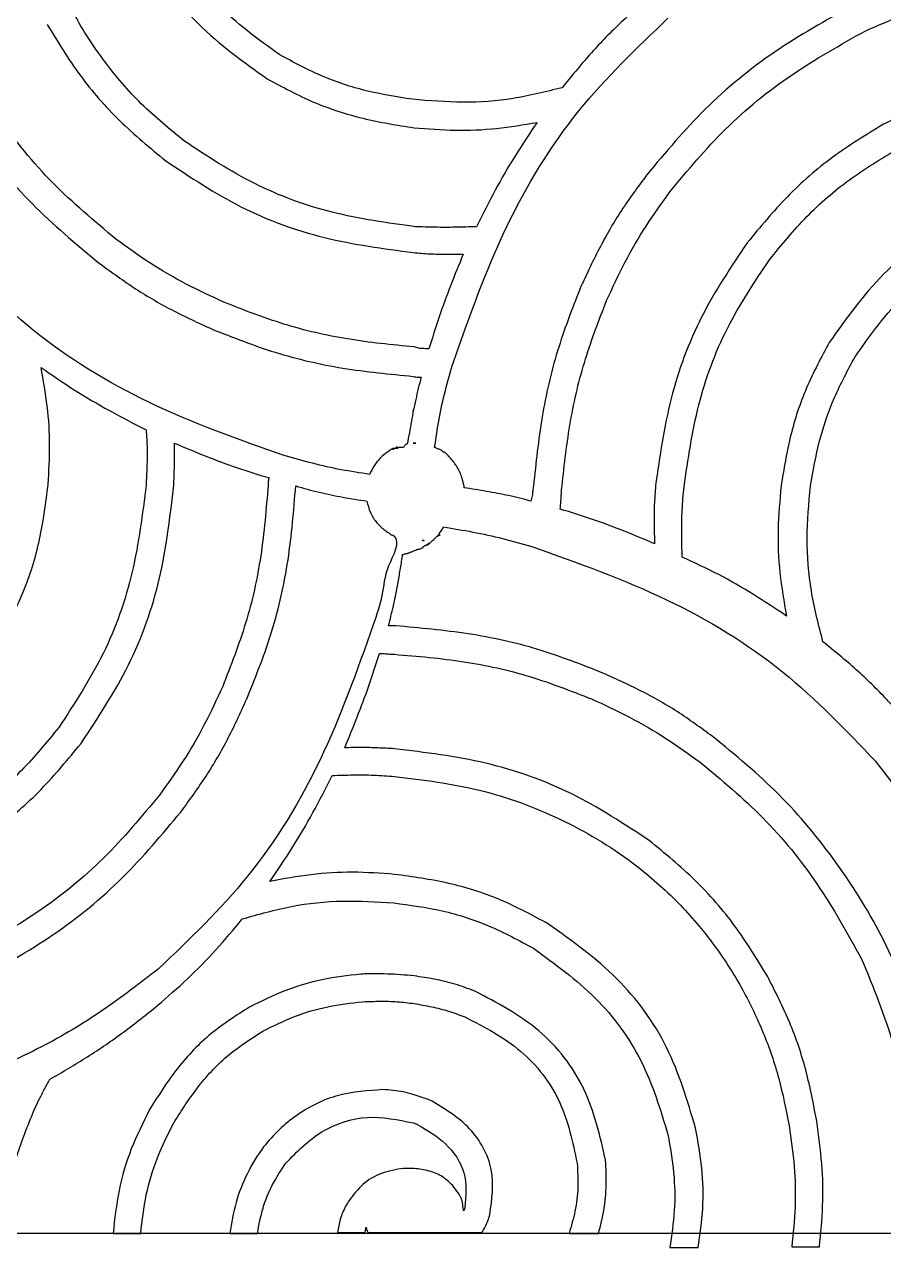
# Model space of a CAD drawing. Extents: x 0 to 371, y 0 to 260.
# Drawn here: x 259.67 to 285.19, y 0.21 to 36.57 of the extents above; entities that cross this region are included whole.
import ezdxf

# ---------------------------------------------------------------- set-up
doc = ezdxf.new("R2010")
doc.units = 0
doc.layers.add('Layer_1', color=7, linetype='CONTINUOUS')

msp = doc.modelspace()

# ---------------------------------------------------------------- linework, layer by layer
at = {"layer": 'Layer_1', "color": 7}
for points in [[(0.02646, 259.95312), (370.443122, 259.95312), (370.443122, 0.661457), (0.02646, 0.661457)], [(264.133745, 24.130001)], [(270.748333, 24.024065)], [(271.224266, 24.130001), (271.303852, 24.130001), (271.224266, 24.130001)], [(270.711133, 23.985306)], [(270.721452, 23.971354)], [(267.731977, 22.859795)], [(271.488849, 21.24594)], [(271.912077, 21.351876)], [(270.059993, 8.371273)], [(270.323042, 4.929623)]]:
    msp.add_lwpolyline(points, close=True, dxfattribs=at)
for points in [[(271.224266, 25.082398), (271.224266, 25.108753)], [(270.93333, 23.99771), (270.906977, 23.99771), (270.880625, 23.99771), (270.827391, 23.99771), (270.801038, 23.99771)], [(271.885724, 23.99771), (271.859372, 23.99771)], [(270.668747, 23.971354), (270.642394, 23.971354), (270.616042, 23.971354)], [(270.721452, 23.971354), (270.695099, 23.971354)], [(272.256247, 23.759481), (272.17666, 23.839063)], [(272.732708, 22.807085), (272.732708, 22.859795)], [(271.488849, 21.24594), (271.515202, 21.24594), (271.542083, 21.24594)], [(271.542083, 21.060938), (271.568436, 21.087293)], [(271.72708, 21.166874), (271.806667, 21.24594)], [(271.912077, 21.351876), (271.991663, 21.431458)], [(270.906977, 20.82271), (270.93333, 20.82271)], [(271.356557, 20.981356), (271.38291, 20.981356)], [(270.695099, 18.706043), (270.48375, 18.706043)], [(271.700727, 4.630416), (271.224266, 4.789063)], [(271.197913, 2.592815), (270.93333, 2.592815)], [(269.054894, 1.084896), (268.975307, 0.688021), (269.79541, 0.688021)], [(262.308017, 0.661666), (263.128122, 0.661666)], [(265.773955, 0.661666), (266.594057, 0.661666)], [(269.874997, 0.688021), (271.171561, 0.688021), (273.261875, 0.688021)], [(275.854474, 0.661666), (276.727811, 0.661666)], [(278.844477, 0.23792), (279.690932, 0.23792)], [(282.469057, 0.264791), (283.28916, 0.264791)]]:
    msp.add_lwpolyline(points, dxfattribs=at)
for points, knots in [([(267.255516, 35.665731), (266.613786, 36.129403), (265.346376, 37.04515), (263.940181, 38.972562), (263.487326, 40.453548), (263.260413, 41.195626)], [0, 0, 0, 0, 2.366487, 4.673791, 6.990992, 6.990992, 6.990992, 6.990992]), ([(264.424683, 33.099479), (263.986122, 33.456914), (263.115426, 34.166545), (262.022247, 35.453978), (261.154809, 36.791033), (260.509524, 38.157202), (260.047113, 39.507301), (259.861117, 40.438895), (259.76812, 40.904688)], [0, 0, 0, 0, 1.694248, 3.363666, 5.041543, 6.462666, 7.886398, 9.310103, 9.310103, 9.310103, 9.310103]), ([(262.519374, 41.010624), (262.761442, 40.193506), (263.243781, 38.565343), (264.783794, 36.448667), (266.178505, 35.454935), (266.884993, 34.951563)], [0, 0, 0, 0, 2.54426, 5.069614, 7.661986, 7.661986, 7.661986, 7.661986]), ([(284.665311, 36.380416), (285.335931, 36.667458), (286.710592, 37.255849), (288.954793, 37.739263), (290.504481, 37.82412), (291.290239, 37.867147)], [0, 0, 0, 0, 2.184859, 4.478605, 6.837891, 6.837891, 6.837891, 6.837891]), ([(278.288958, 37.411878), (277.969376, 37.138381), (277.328662, 36.590058), (276.44978, 35.672392), (275.912627, 35.016203), (275.643125, 34.686979)], [0, 0, 0, 0, 1.261331, 2.528783, 3.804996, 3.804996, 3.804996, 3.804996]), ([(284.268436, 37.12094), (283.482818, 36.683978), (281.923431, 35.816643), (279.851637, 34.118249), (278.719886, 32.766539), (278.156667, 32.093856)], [0, 0, 0, 0, 2.693788, 5.346954, 7.975332, 7.975332, 7.975332, 7.975332]), ([(272.414891, 26.537606), (272.896922, 27.898107), (273.830049, 30.531796), (275.965578, 34.050772), (277.867794, 35.868154), (278.791243, 36.75042)], [0, 0, 0, 0, 4.325799, 8.373985, 12.193381, 12.193381, 12.193381, 12.193381]), ([(260.349997, 36.565418), (260.661341, 36.052822), (261.282928, 35.029443), (262.476398, 33.666968), (263.403126, 32.901851), (263.869161, 32.517086)], [0, 0, 0, 0, 1.797007, 3.587655, 5.399073, 5.399073, 5.399073, 5.399073]), ([(278.844477, 31.591045), (279.37699, 32.231245), (280.450864, 33.522283), (282.432525, 35.130314), (283.917984, 35.961999), (284.665311, 36.380416)], [0, 0, 0, 0, 2.494116, 5.029675, 7.596818, 7.596818, 7.596818, 7.596818]), ([(262.387082, 30.189063), (261.747593, 30.726188), (260.461198, 31.806667), (258.847677, 33.78209), (258.016406, 35.26427), (257.598227, 36.009896)], [0, 0, 0, 0, 2.50184, 5.032695, 7.594725, 7.594725, 7.594725, 7.594725]), ([(271.197913, 34.342815), (270.739017, 34.415351), (269.818824, 34.560803), (268.485701, 35.002932), (267.664975, 35.445123), (267.255516, 35.665731)], [0, 0, 0, 0, 1.392508, 2.792301, 4.185936, 4.185936, 4.185936, 4.185936]), ([(256.830832, 35.613021), (257.269812, 34.825479), (258.141206, 33.262174), (259.839439, 31.19034), (261.189328, 30.060733), (261.857915, 29.501249)], [0, 0, 0, 0, 2.701851, 5.363294, 7.97507, 7.97507, 7.97507, 7.97507]), ([(266.884993, 34.951563), (267.338158, 34.708001), (268.24542, 34.220377), (269.723237, 33.739854), (270.741319, 33.577549), (271.250618, 33.496354)], [0, 0, 0, 0, 1.541296, 3.085767, 4.63181, 4.63181, 4.63181, 4.63181]), ([(289.480516, 35.057499), (288.982156, 34.962391), (287.987898, 34.772645), (286.543369, 34.29059), (285.643993, 33.831666), (285.194477, 33.602291)], [0, 0, 0, 0, 1.521204, 3.034896, 4.547432, 4.547432, 4.547432, 4.547432]), ([(275.643125, 34.686979), (275.161663, 34.566891), (274.197097, 34.326305), (272.696307, 34.216217), (271.699134, 34.300467), (271.197913, 34.342815)], [0, 0, 0, 0, 1.486845, 2.978763, 4.486524, 4.486524, 4.486524, 4.486524]), ([(271.250618, 33.496354), (271.657949, 33.464619), (272.47233, 33.401169), (273.6979, 33.453549), (274.501344, 33.58796), (274.90208, 33.655001)], [0, 0, 0, 0, 1.225053, 2.44926, 3.667472, 3.667472, 3.667472, 3.667472]), ([(274.90208, 33.655001), (274.684368, 33.330904), (274.244612, 32.676259), (273.641672, 31.643578), (273.28354, 30.923292), (273.102702, 30.559583)], [0, 0, 0, 0, 1.17114, 2.365587, 3.583926, 3.583926, 3.583926, 3.583926]), ([(285.194477, 33.602291), (284.681881, 33.290946), (283.658501, 32.669359), (282.296024, 31.47589), (281.530906, 30.549162), (281.146141, 30.083126)], [0, 0, 0, 0, 1.797008, 3.587658, 5.399077, 5.399077, 5.399077, 5.399077]), ([(271.2775, 30.559583), (270.451965, 30.673076), (268.813292, 30.898358), (266.473525, 31.75602), (265.105735, 32.652903), (264.424683, 33.099479)], [0, 0, 0, 0, 2.495871, 4.95426, 7.392293, 7.392293, 7.392293, 7.392293]), ([(281.807599, 29.580315), (282.165518, 30.01808), (282.876131, 30.887221), (284.157264, 31.992166), (285.112525, 32.571073), (285.591352, 32.861251)], [0, 0, 0, 0, 1.694337, 3.363945, 5.041935, 5.041935, 5.041935, 5.041935]), ([(263.869161, 32.517086), (264.597597, 32.031669), (266.060008, 31.057144), (268.576706, 30.141461), (270.337359, 29.909191), (271.224266, 29.792188)], [0, 0, 0, 0, 2.619824, 5.259567, 7.939074, 7.939074, 7.939074, 7.939074]), ([(278.156667, 32.093856), (277.900062, 31.746974), (277.382616, 31.04748), (276.725832, 29.908556), (276.357305, 29.108936), (276.172292, 28.707499)], [0, 0, 0, 0, 1.293676, 2.60872, 3.93451, 3.93451, 3.93451, 3.93451]), ([(276.966042, 28.363335), (277.141925, 28.74523), (277.491818, 29.50495), (278.121, 30.585237), (278.604188, 31.256985), (278.844477, 31.591045)], [0, 0, 0, 0, 1.260922, 2.508408, 3.742494, 3.742494, 3.742494, 3.742494]), ([(289.63916, 31.485624), (288.822081, 31.243562), (287.194021, 30.761243), (285.077578, 29.221145), (284.083954, 27.82648), (283.580625, 27.119999)], [0, 0, 0, 0, 2.544132, 5.069282, 7.66157, 7.66157, 7.66157, 7.66157]), ([(273.102702, 30.559583), (272.89404, 30.55254), (272.482708, 30.538656), (271.873966, 30.538179), (271.474403, 30.552517), (271.2775, 30.559583)], [0, 0, 0, 0, 0.626319, 1.234657, 1.825713, 1.825713, 1.825713, 1.825713]), ([(284.347493, 26.696253), (284.804578, 27.338507), (285.709414, 28.6099), (287.641599, 30.015752), (289.12931, 30.465649), (289.877391, 30.691874)], [0, 0, 0, 0, 2.355552, 4.663003, 6.996812, 6.996812, 6.996812, 6.996812]), ([(265.615311, 28.310624), (265.233374, 28.486514), (264.473543, 28.836432), (263.393044, 29.465549), (262.721184, 29.948768), (262.387082, 30.189063)], [0, 0, 0, 0, 1.261045, 2.508746, 3.742942, 3.742942, 3.742942, 3.742942]), ([(267.387807, 23.759481), (266.027308, 24.241513), (263.393619, 25.174641), (259.874644, 27.310171), (258.057263, 29.212387), (257.174997, 30.135837)], [0, 0, 0, 0, 4.325797, 8.373984, 12.19338, 12.19338, 12.19338, 12.19338]), ([(281.146141, 30.083126), (280.667446, 29.369629), (279.704311, 27.934071), (278.792644, 25.46285), (278.545598, 23.731334), (278.42125, 22.859795)], [0, 0, 0, 0, 2.571449, 5.173761, 7.811057, 7.811057, 7.811057, 7.811057]), ([(261.857915, 29.501249), (262.203678, 29.249815), (262.903555, 28.740876), (264.0347, 28.071264), (264.838808, 27.70287), (265.244788, 27.516874)], [0, 0, 0, 0, 1.282194, 2.595352, 3.934408, 3.934408, 3.934408, 3.934408]), ([(271.224266, 29.792188), (271.385514, 29.777913), (271.711496, 29.749056), (272.206066, 29.739447), (272.538605, 29.739124), (272.705827, 29.738962)], [0, 0, 0, 0, 0.485498, 0.98149, 1.483195, 1.483195, 1.483195, 1.483195]), ([(272.705827, 29.738962), (272.581112, 29.433493), (272.330984, 28.820843), (271.986435, 27.887328), (271.788155, 27.252797), (271.688848, 26.934997)], [0, 0, 0, 0, 0.989829, 1.985206, 2.98394, 2.98394, 2.98394, 2.98394]), ([(279.267705, 22.83344), (279.386532, 23.649527), (279.621981, 25.266563), (280.466617, 27.575482), (281.362378, 28.914688), (281.807599, 29.580315)], [0, 0, 0, 0, 2.47089, 4.895948, 7.292381, 7.292381, 7.292381, 7.292381]), ([(276.172292, 28.707499), (275.936683, 28.099225), (275.458885, 26.865684), (275.009178, 24.897503), (274.867817, 23.545376), (274.796141, 22.859795)], [0, 0, 0, 0, 1.955125, 3.964864, 6.031998, 6.031998, 6.031998, 6.031998]), ([(275.643125, 22.859795), (275.714842, 23.503917), (275.856556, 24.776716), (276.295226, 26.626763), (276.744634, 27.790167), (276.966042, 28.363335)], [0, 0, 0, 0, 1.943386, 3.84017, 5.682105, 5.682105, 5.682105, 5.682105]), ([(271.250618, 26.987708), (270.589235, 27.052356), (269.283469, 27.17999), (267.38672, 27.617488), (266.199433, 28.082062), (265.615311, 28.310624)], [0, 0, 0, 0, 1.992575, 3.933927, 5.81399, 5.81399, 5.81399, 5.81399]), ([(265.244788, 27.516874), (265.866076, 27.272401), (267.127851, 26.7759), (269.141228, 26.312876), (270.525202, 26.180992), (271.224266, 26.114376)], [0, 0, 0, 0, 2.001113, 4.064069, 6.169652, 6.169652, 6.169652, 6.169652]), ([(271.688848, 26.934997), (271.637652, 26.935225), (271.536969, 26.935672), (271.388428, 26.94505), (271.295783, 26.973728), (271.250618, 26.987708)], [0, 0, 0, 0, 0.153742, 0.302352, 0.443713, 0.443713, 0.443713, 0.443713]), ([(283.580625, 27.119999), (283.344226, 26.6775), (282.871109, 25.791904), (282.394153, 24.352128), (282.232705, 23.358108), (282.151769, 22.859795)], [0, 0, 0, 0, 1.503279, 3.008588, 4.521818, 4.521818, 4.521818, 4.521818]), ([(283.024576, 22.859795), (283.103944, 23.30758), (283.262648, 24.202975), (283.705788, 25.497672), (284.133943, 26.297383), (284.347493, 26.696253)], [0, 0, 0, 0, 1.363155, 2.725773, 4.081693, 4.081693, 4.081693, 4.081693]), ([(260.376352, 22.913021), (260.399283, 23.296669), (260.445407, 24.068327), (260.370998, 25.230985), (260.233675, 25.99623), (260.164995, 26.37896)], [0, 0, 0, 0, 1.152286, 2.317672, 3.483705, 3.483705, 3.483705, 3.483705]), ([(260.164995, 26.37896), (260.490881, 26.153997), (261.149414, 25.699406), (262.196328, 25.088144), (262.921201, 24.715039), (263.286769, 24.526876)], [0, 0, 0, 0, 1.187646, 2.399927, 3.63333, 3.63333, 3.63333, 3.63333]), ([(271.859372, 23.99771), (271.900041, 24.280496), (271.981842, 24.849277), (272.168042, 25.697786), (272.332205, 26.256296), (272.414891, 26.537606)], [0, 0, 0, 0, 0.856909, 1.723537, 2.603019, 2.603019, 2.603019, 2.603019]), ([(271.224266, 26.114376), (271.250574, 26.107269), (271.302598, 26.093215), (271.383034, 26.088168), (271.436043, 26.08807), (271.462497, 26.088021)], [0, 0, 0, 0, 0.08155, 0.161267, 0.240676, 0.240676, 0.240676, 0.240676]), ([(271.462497, 26.088021), (271.430451, 25.97997), (271.365676, 25.761566), (271.298403, 25.42331), (271.249113, 25.196654), (271.224266, 25.082398)], [0, 0, 0, 0, 0.337922, 0.683047, 1.03387, 1.03387, 1.03387, 1.03387]), ([(271.224266, 25.108753), (271.206426, 25.00032), (271.17007, 24.779338), (271.112721, 24.443417), (271.063943, 24.21778), (271.039269, 24.103646)], [0, 0, 0, 0, 0.329685, 0.671879, 1.022148, 1.022148, 1.022148, 1.022148]), ([(263.286769, 24.526876), (263.299315, 24.342091), (263.324258, 23.974739), (263.312912, 23.427182), (263.295423, 23.065592), (263.286769, 22.886666)], [0, 0, 0, 0, 0.55537, 1.104068, 1.641535, 1.641535, 1.641535, 1.641535]), ([(264.106874, 22.886666), (264.114029, 23.021521), (264.12854, 23.295007), (264.133448, 23.709668), (264.133645, 23.989238), (264.133745, 24.130001)], [0, 0, 0, 0, 0.405094, 0.821528, 1.24383, 1.24383, 1.24383, 1.24383]), ([(264.133745, 24.130001), (264.435833, 24.001062), (265.042765, 23.742009), (265.9784, 23.396764), (266.616554, 23.198142), (266.938227, 23.098023)], [0, 0, 0, 0, 0.985279, 1.979539, 2.990117, 2.990117, 2.990117, 2.990117]), ([(270.711133, 23.985306), (270.715398, 23.987344), (270.723774, 23.991346), (270.733712, 23.996311), (270.756509, 23.99825), (270.731877, 23.997267), (270.721379, 23.993099), (270.714589, 23.987935), (270.711133, 23.985306)], [0, 0, 0, 0, 0.013742, 0.026982, 0.03952, 0.055051, 0.06716, 0.079717, 0.079717, 0.079717, 0.079717]), ([(270.748333, 24.024065), (270.741253, 24.022714), (270.729016, 24.020379), (270.72333, 24.007602), (270.718853, 23.992283), (270.739263, 23.996205), (270.750207, 24.007053), (270.749075, 24.017332), (270.748333, 24.024065)], [0, 0, 0, 0, 0.019936, 0.034459, 0.041378, 0.060131, 0.069943, 0.088566, 0.088566, 0.088566, 0.088566]), ([(270.721452, 23.971354), (270.725642, 23.971755), (270.734259, 23.972577), (270.746362, 23.978021), (270.756668, 23.981772), (270.763341, 23.987561), (270.768269, 23.991707), (270.781649, 24.00185), (270.753323, 23.997659), (270.738348, 23.988956), (270.728024, 23.978201), (270.721452, 23.971354)], [0, 0, 0, 0, 0.012539, 0.025778, 0.03952, 0.045217, 0.051602, 0.060788, 0.080492, 0.095945, 0.123019, 0.123019, 0.123019, 0.123019]), ([(270.801038, 23.99771), (270.796273, 23.997259), (270.786477, 23.996333), (270.772642, 23.99032), (270.759077, 23.985066), (270.748966, 23.975841), (270.73586, 23.971724), (270.726635, 23.971487), (270.721452, 23.971354)], [0, 0, 0, 0, 0.014261, 0.029319, 0.044969, 0.057526, 0.069635, 0.085166, 0.085166, 0.085166, 0.085166]), ([(271.039269, 24.103646), (271.029779, 24.103201), (271.005503, 24.102063), (270.96608, 24.061473), (270.946449, 24.023252), (270.93333, 23.99771)], [0, 0, 0, 0, 0.027748, 0.070981, 0.158072, 0.158072, 0.158072, 0.158072]), ([(272.018016, 23.944999), (272.000529, 23.946701), (271.966388, 23.950024), (271.92086, 23.969199), (271.896803, 23.98872), (271.885724, 23.99771)], [0, 0, 0, 0, 0.052517, 0.102532, 0.145226, 0.145226, 0.145226, 0.145226]), ([(269.927702, 23.20396), (269.644796, 23.246249), (269.075665, 23.331323), (268.230194, 23.528418), (267.66951, 23.682211), (267.387807, 23.759481)], [0, 0, 0, 0, 0.857836, 1.725738, 2.602109, 2.602109, 2.602109, 2.602109]), ([(270.456868, 23.865418), (270.38104, 23.807271), (270.229197, 23.690835), (270.049531, 23.46334), (269.968269, 23.29033), (269.927702, 23.20396)], [0, 0, 0, 0, 0.285942, 0.572589, 0.85835, 0.85835, 0.85835, 0.85835]), ([(270.616042, 23.971354), (270.598077, 23.960663), (270.561172, 23.938698), (270.511738, 23.898075), (270.474833, 23.87611), (270.456868, 23.865418)], [0, 0, 0, 0, 0.062639, 0.128686, 0.191325, 0.191325, 0.191325, 0.191325]), ([(270.695099, 23.971354), (270.697352, 23.973541), (270.701172, 23.977247), (270.706074, 23.981315), (270.716257, 23.988996), (270.694444, 23.97673), (270.683934, 23.973101), (270.666487, 23.971506), (270.647913, 23.966509), (270.638195, 23.951042), (270.608667, 23.937412), (270.62296, 23.968538), (270.644883, 23.970814), (270.66026, 23.971162), (270.668747, 23.971354)], [0, 0, 0, 0, 0.009186, 0.015571, 0.021267, 0.036918, 0.051976, 0.066237, 0.086941, 0.105554, 0.126258, 0.146414, 0.167066, 0.192507, 0.192507, 0.192507, 0.192507]), ([(272.17666, 23.839063), (272.174091, 23.841354), (272.165753, 23.848791), (272.149419, 23.861281), (272.116904, 23.863106), (272.09104, 23.895881), (272.051727, 23.916135), (272.028847, 23.935726), (272.018016, 23.944999)], [0, 0, 0, 0, 0.010358, 0.033621, 0.059946, 0.102547, 0.149936, 0.192536, 0.192536, 0.192536, 0.192536]), ([(272.732708, 22.859795), (272.723939, 22.894799), (272.706855, 22.962999), (272.681253, 23.060428), (272.654384, 23.149087), (272.626114, 23.231366), (272.593583, 23.312308), (272.536167, 23.408275), (272.46144, 23.522153), (272.364038, 23.646139), (272.291783, 23.722114), (272.256247, 23.759481)], [0, 0, 0, 0, 0.108257, 0.210925, 0.302183, 0.386074, 0.471995, 0.563197, 0.72084, 0.880626, 1.035274, 1.035274, 1.035274, 1.035274]), ([(258.894788, 18.203232), (259.153991, 18.69133), (259.672394, 19.667524), (260.171229, 21.262527), (260.307864, 22.361943), (260.376352, 22.913021)], [0, 0, 0, 0, 1.655747, 3.311482, 4.975489, 4.975489, 4.975489, 4.975489]), ([(266.938227, 23.098023), (266.931155, 23.074052), (266.917762, 23.028658), (266.91175, 22.957212), (266.911832, 22.910804), (266.911875, 22.886666)], [0, 0, 0, 0, 0.074783, 0.141617, 0.214059, 0.214059, 0.214059, 0.214059]), ([(263.286769, 22.886666), (263.179846, 22.021914), (262.967237, 20.302401), (262.103334, 17.837075), (261.162218, 16.402944), (260.694161, 15.68969)], [0, 0, 0, 0, 2.61027, 5.190383, 7.743212, 7.743212, 7.743212, 7.743212]), ([(261.35562, 15.213749), (261.856987, 15.972693), (262.864708, 17.498126), (263.793971, 20.126069), (264.00212, 21.96247), (264.106874, 22.886666)], [0, 0, 0, 0, 2.72216, 5.471392, 8.25676, 8.25676, 8.25676, 8.25676]), ([(266.911875, 22.886666), (266.854365, 22.183771), (266.741018, 20.798416), (266.297458, 18.7829), (265.804766, 17.52586), (265.562077, 16.90667)], [0, 0, 0, 0, 2.114592, 4.167706, 6.160758, 6.160758, 6.160758, 6.160758]), ([(266.303122, 16.589376), (266.561788, 17.239047), (267.087201, 18.558679), (267.554449, 20.67359), (267.672378, 22.125848), (267.731977, 22.859795)], [0, 0, 0, 0, 2.095445, 4.256339, 6.46427, 6.46427, 6.46427, 6.46427]), ([(267.731977, 22.859795), (267.96314, 22.794382), (268.426083, 22.663381), (269.134608, 22.521678), (269.610583, 22.447373), (269.848644, 22.41021)], [0, 0, 0, 0, 0.720478, 1.442882, 2.165737, 2.165737, 2.165737, 2.165737]), ([(274.717083, 22.41021), (274.497187, 22.466745), (274.059817, 22.579192), (273.395509, 22.700481), (272.953303, 22.771605), (272.732708, 22.807085)], [0, 0, 0, 0, 0.680934, 1.354363, 2.024705, 2.024705, 2.024705, 2.024705]), ([(274.796141, 22.859795), (274.788872, 22.813178), (274.773739, 22.716127), (274.759079, 22.564125), (274.731349, 22.462492), (274.717083, 22.41021)], [0, 0, 0, 0, 0.141569, 0.294728, 0.45699, 0.45699, 0.45699, 0.45699]), ([(275.589891, 22.171981), (275.597102, 22.250974), (275.611335, 22.406866), (275.621064, 22.636725), (275.635894, 22.786685), (275.643125, 22.859795)], [0, 0, 0, 0, 0.237934, 0.469565, 0.689925, 0.689925, 0.689925, 0.689925]), ([(278.42125, 22.859795), (278.407023, 22.674038), (278.378298, 22.298993), (278.373741, 21.724835), (278.3874, 21.33758), (278.394368, 21.140003)], [0, 0, 0, 0, 0.55877, 1.128158, 1.721251, 1.721251, 1.721251, 1.721251]), ([(279.215, 20.743128), (279.208053, 20.978599), (279.194275, 21.445615), (279.203697, 22.143782), (279.246409, 22.603981), (279.267705, 22.83344)], [0, 0, 0, 0, 0.706737, 1.401697, 2.092798, 2.092798, 2.092798, 2.092798]), ([(282.151769, 22.859795), (282.112994, 22.432367), (282.03515, 21.57426), (282.088371, 20.27636), (282.236366, 19.423634), (282.310413, 18.996982)], [0, 0, 0, 0, 1.28672, 2.583227, 3.881496, 3.881496, 3.881496, 3.881496]), ([(283.395099, 18.229587), (283.266321, 18.730686), (283.008118, 19.735406), (282.881717, 21.299798), (282.976858, 22.338715), (283.024576, 22.859795)], [0, 0, 0, 0, 1.550462, 3.108725, 4.676749, 4.676749, 4.676749, 4.676749]), ([(269.848644, 22.41021), (269.87458, 22.299742), (269.925913, 22.081101), (270.104285, 21.789294), (270.268836, 21.639141), (270.351458, 21.563749)], [0, 0, 0, 0, 0.338897, 0.670754, 1.005417, 1.005417, 1.005417, 1.005417]), ([(278.394368, 21.140003), (278.092281, 21.268942), (277.485351, 21.527996), (276.549718, 21.87324), (275.911565, 22.071862), (275.589891, 22.171981)], [0, 0, 0, 0, 0.985275, 1.979534, 2.990112, 2.990112, 2.990112, 2.990112]), ([(270.351458, 21.563749), (270.369459, 21.553158), (270.406416, 21.531412), (270.454398, 21.489237), (270.505582, 21.465734), (270.534887, 21.432667), (270.560151, 21.411097), (270.588767, 21.404416), (270.614486, 21.399859), (270.631282, 21.387993), (270.867503, 21.18213), (270.375349, 20.440918), (270.333892, 19.611603), (270.134059, 19.026446), (270.033641, 18.732398)], [0, 0, 0, 0, 0.062523, 0.128365, 0.190888, 0.227616, 0.260509, 0.288048, 0.314506, 0.337983, 0.348444, 1.253041, 2.155252, 3.066575, 3.066575, 3.066575, 3.066575]), ([(271.991663, 21.431458), (271.993103, 21.438478), (271.995838, 21.45181), (272.013841, 21.463815), (272.016576, 21.477147), (272.018016, 21.484168)], [0, 0, 0, 0, 0.020705, 0.039319, 0.060024, 0.060024, 0.060024, 0.060024]), ([(272.018016, 21.484168), (272.033677, 21.501317), (272.063424, 21.53389), (272.096758, 21.588718), (272.115035, 21.625073), (272.123955, 21.642815)], [0, 0, 0, 0, 0.069511, 0.132028, 0.191624, 0.191624, 0.191624, 0.191624]), ([(272.123955, 21.642815), (272.415453, 21.595055), (273.001061, 21.499107), (273.876316, 21.308232), (274.453193, 21.143712), (274.743436, 21.060938)], [0, 0, 0, 0, 0.886089, 1.780118, 2.685403, 2.685403, 2.685403, 2.685403]), ([(271.542083, 21.24594), (271.54049, 21.238716), (271.537269, 21.224113), (271.508448, 21.227481), (271.496284, 21.238937), (271.488849, 21.24594)], [0, 0, 0, 0, 0.019336, 0.039088, 0.070144, 0.070144, 0.070144, 0.070144]), ([(271.568436, 21.087293), (271.586457, 21.096673), (271.620907, 21.114604), (271.657966, 21.131251), (271.718323, 21.182785), (271.666688, 21.133921), (271.646129, 21.116095), (271.571568, 21.073193), (271.633472, 21.112069), (271.663555, 21.11898), (271.703298, 21.130897), (271.703646, 21.159317), (271.717789, 21.165741), (271.724813, 21.166598), (271.72708, 21.166874)], [0, 0, 0, 0, 0.058312, 0.111478, 0.154828, 0.193001, 0.235649, 0.287968, 0.326619, 0.368164, 0.406815, 0.426748, 0.441268, 0.448186, 0.448186, 0.448186, 0.448186]), ([(271.806667, 21.24594), (271.813773, 21.247853), (271.828965, 21.251943), (271.841087, 21.276021), (271.853394, 21.301123), (271.882299, 21.304081), (271.892841, 21.330214), (271.905061, 21.343975), (271.912077, 21.351876)], [0, 0, 0, 0, 0.021088, 0.045075, 0.07725, 0.098288, 0.122071, 0.15414, 0.15414, 0.15414, 0.15414]), ([(271.912077, 21.351876), (271.927631, 21.35909), (271.95459, 21.371592), (271.98568, 21.380256), (272.033872, 21.411779), (271.981694, 21.395224), (271.955812, 21.374918), (271.928001, 21.360266), (271.912077, 21.351876)], [0, 0, 0, 0, 0.049157, 0.085199, 0.118909, 0.147457, 0.186105, 0.237882, 0.237882, 0.237882, 0.237882]), ([(270.48375, 18.706043), (270.510121, 18.803), (270.562736, 18.996448), (270.636605, 19.286876), (270.704662, 19.622423), (270.773259, 19.999387), (270.847833, 20.413239), (270.887476, 20.687699), (270.906977, 20.82271)], [0, 0, 0, 0, 0.301445, 0.601444, 0.898796, 1.32832, 1.75098, 2.160184, 2.160184, 2.160184, 2.160184]), ([(270.93333, 20.82271), (270.94206, 20.829836), (270.959754, 20.844281), (270.99808, 20.849282), (271.024318, 20.849144), (271.039269, 20.849065)], [0, 0, 0, 0, 0.033167, 0.067223, 0.112338, 0.112338, 0.112338, 0.112338]), ([(271.039269, 20.849065), (271.0477, 20.85589), (271.06323, 20.868463), (271.090963, 20.877386), (271.1151, 20.870095), (271.129103, 20.886095), (271.146223, 20.897337), (271.184916, 20.903395), (271.232009, 20.93173), (271.295639, 20.953182), (271.336791, 20.972215), (271.356557, 20.981356)], [0, 0, 0, 0, 0.03227, 0.059443, 0.085836, 0.096385, 0.119997, 0.14649, 0.211778, 0.282414, 0.347701, 0.347701, 0.347701, 0.347701]), ([(271.38291, 20.981356), (271.398611, 20.982894), (271.429354, 20.985905), (271.47147, 21.010623), (271.499857, 21.026175), (271.515202, 21.034583)], [0, 0, 0, 0, 0.046733, 0.091501, 0.144175, 0.144175, 0.144175, 0.144175]), ([(271.515202, 21.034583), (271.516502, 21.041518), (271.51876, 21.05356), (271.532619, 21.060027), (271.539763, 21.060715), (271.542083, 21.060938)], [0, 0, 0, 0, 0.019855, 0.034481, 0.041515, 0.041515, 0.041515, 0.041515]), ([(274.743436, 21.060938), (276.103936, 20.578907), (278.737625, 19.645779), (282.256599, 17.510248), (284.073981, 15.608032), (284.956246, 14.684583)], [0, 0, 0, 0, 4.325799, 8.373984, 12.193381, 12.193381, 12.193381, 12.193381]), ([(282.310413, 18.996982), (281.98657, 19.214378), (281.33404, 19.652423), (280.30367, 20.244278), (279.579334, 20.576183), (279.215, 20.743128)], [0, 0, 0, 0, 1.170019, 2.357536, 3.559342, 3.559342, 3.559342, 3.559342]), ([(270.033641, 18.732398), (269.55161, 17.371898), (268.618482, 14.738209), (266.482953, 11.219233), (264.580738, 9.401851), (263.657288, 8.519585)], [0, 0, 0, 0, 4.325799, 8.373985, 12.193381, 12.193381, 12.193381, 12.193381]), ([(276.860102, 17.303545), (276.221166, 17.553463), (274.923339, 18.061105), (272.844643, 18.513172), (271.417814, 18.641196), (270.695099, 18.706043)], [0, 0, 0, 0, 2.055862, 4.175925, 6.351995, 6.351995, 6.351995, 6.351995]), ([(286.120519, 15.583753), (285.847978, 15.898463), (285.298795, 16.532617), (284.391874, 17.422712), (283.729223, 17.959118), (283.395099, 18.229587)], [0, 0, 0, 0, 1.248723, 2.516232, 3.805337, 3.805337, 3.805337, 3.805337]), ([(269.187186, 15.081458), (269.310853, 15.384089), (269.560142, 15.994133), (269.91559, 16.925544), (270.117436, 17.564103), (270.219167, 17.885938)], [0, 0, 0, 0, 0.98081, 1.97712, 2.98951, 2.98951, 2.98951, 2.98951]), ([(270.219167, 17.885938), (270.269825, 17.884373), (270.3693, 17.8813), (270.518613, 17.864221), (270.618088, 17.861148), (270.668747, 17.859583)], [0, 0, 0, 0, 0.151989, 0.298449, 0.450438, 0.450438, 0.450438, 0.450438]), ([(270.668747, 17.859583), (271.356228, 17.801993), (272.712441, 17.688385), (274.68242, 17.252172), (275.911898, 16.772383), (276.515932, 16.536666)], [0, 0, 0, 0, 2.068543, 4.080665, 6.023909, 6.023909, 6.023909, 6.023909]), ([(280.246451, 15.31917), (279.901485, 15.575631), (279.20591, 16.092745), (278.069227, 16.754317), (277.265819, 17.119254), (276.860102, 17.303545)], [0, 0, 0, 0, 1.288887, 2.598849, 3.93525, 3.93525, 3.93525, 3.93525]), ([(265.562077, 16.90667), (265.386193, 16.524775), (265.0363, 15.765055), (264.40712, 14.684767), (263.923933, 14.01302), (263.683643, 13.67896)], [0, 0, 0, 0, 1.260922, 2.508407, 3.742492, 3.742492, 3.742492, 3.742492]), ([(264.318747, 13.176148), (264.574846, 13.527655), (265.08938, 14.233876), (265.752862, 15.377731), (266.118722, 16.183337), (266.303122, 16.589376)], [0, 0, 0, 0, 1.304167, 2.620229, 3.957614, 3.957614, 3.957614, 3.957614]), ([(276.515932, 16.536666), (276.897875, 16.360741), (277.65774, 16.010742), (278.738174, 15.38134), (279.410059, 14.898042), (279.744166, 14.657712)], [0, 0, 0, 0, 1.261103, 2.508932, 3.743206, 3.743206, 3.743206, 3.743206]), ([(260.694161, 15.68969), (260.336687, 15.251122), (259.626954, 14.380388), (258.339286, 13.28728), (257.002147, 12.419878), (255.636092, 11.774551), (254.286176, 11.312101), (253.354703, 11.12612), (252.888953, 11.033126)], [0, 0, 0, 0, 1.694336, 3.363942, 5.041931, 6.462934, 7.88643, 9.310004, 9.310004, 9.310004, 9.310004]), ([(286.755625, 0.264791), (286.80168, 1.317188), (286.892744, 3.398049), (286.389724, 6.434249), (285.390937, 9.181482), (283.942746, 11.548066), (282.269889, 13.632553), (280.916682, 14.760506), (280.246451, 15.31917)], [0, 0, 0, 0, 3.153479, 6.235244, 9.163824, 11.865675, 14.527118, 17.138894, 17.138894, 17.138894, 17.138894]), ([(257.307288, 11.694585), (257.819885, 12.005929), (258.843263, 12.627516), (260.205738, 13.820986), (260.970855, 14.747714), (261.35562, 15.213749)], [0, 0, 0, 0, 1.797007, 3.587655, 5.399073, 5.399073, 5.399073, 5.399073]), ([(270.668747, 15.054587), (270.503511, 15.063288), (270.17515, 15.08058), (269.681045, 15.097671), (269.352455, 15.086883), (269.187186, 15.081458)], [0, 0, 0, 0, 0.496431, 0.98652, 1.482457, 1.482457, 1.482457, 1.482457]), ([(278.235724, 12.329688), (277.485471, 12.822388), (275.977276, 13.812838), (273.385766, 14.724482), (271.577615, 14.944164), (270.668747, 15.054587)], [0, 0, 0, 0, 2.686007, 5.399546, 8.142006, 8.142006, 8.142006, 8.142006]), ([(279.744166, 14.657712), (280.38433, 14.125205), (281.67528, 13.051354), (283.283045, 11.069616), (284.11464, 9.584198), (284.533019, 8.836878)], [0, 0, 0, 0, 2.494016, 5.029416, 7.59649, 7.59649, 7.59649, 7.59649]), ([(284.956246, 14.684583), (285.381658, 14.13374), (286.23581, 13.027745), (287.32127, 11.209018), (287.894606, 9.91412), (288.183951, 9.260625)], [0, 0, 0, 0, 2.086878, 4.190078, 6.332926, 6.332926, 6.332926, 6.332926]), ([(266.96458, 11.112708), (267.189012, 11.443175), (267.640662, 12.108208), (268.258766, 13.159804), (268.629111, 13.890695), (268.816663, 14.260837)], [0, 0, 0, 0, 1.198218, 2.411301, 3.655969, 3.655969, 3.655969, 3.655969]), ([(268.816663, 14.260837), (269.021757, 14.267819), (269.433842, 14.281849), (270.052018, 14.277091), (270.463708, 14.248648), (270.668747, 14.234482)], [0, 0, 0, 0, 0.615627, 1.236946, 1.853412, 1.853412, 1.853412, 1.853412]), ([(270.668747, 14.234482), (271.517471, 14.129183), (273.206794, 13.919593), (275.606099, 13.034928), (277.550034, 11.880511), (279.035767, 10.592372), (280.137248, 9.315785), (281.000664, 7.976791), (281.648195, 6.616348), (282.113492, 5.266785), (282.297463, 4.332806), (282.39, 3.863021)], [0, 0, 0, 0, 2.558715, 5.092938, 7.606675, 9.301011, 10.970619, 12.648608, 14.06436, 15.482369, 16.917453, 16.917453, 16.917453, 16.917453]), ([(263.683643, 13.67896), (263.151136, 13.038796), (262.077285, 11.747846), (260.095548, 10.140079), (258.61013, 9.308483), (257.86281, 8.890105)], [0, 0, 0, 0, 2.494016, 5.029417, 7.596492, 7.596492, 7.596492, 7.596492]), ([(258.206975, 8.149065), (258.994517, 8.588045), (260.557822, 9.459439), (262.629656, 11.157672), (263.759263, 12.507561), (264.318747, 13.176148)], [0, 0, 0, 0, 2.701851, 5.363294, 7.97507, 7.97507, 7.97507, 7.97507]), ([(281.754894, 8.281357), (281.443549, 8.793953), (280.821961, 9.817332), (279.628489, 11.179806), (278.70176, 11.944923), (278.235724, 12.329688)], [0, 0, 0, 0, 1.797007, 3.587658, 5.399076, 5.399076, 5.399076, 5.399076]), ([(270.668747, 11.324065), (270.254832, 11.354181), (269.428783, 11.414284), (268.184834, 11.339834), (267.371619, 11.18847), (266.96458, 11.112708)], [0, 0, 0, 0, 1.244147, 2.482945, 3.724377, 3.724377, 3.724377, 3.724377]), ([(275.24625, 9.842501), (274.773753, 10.100237), (273.827659, 10.61631), (272.273515, 11.101929), (271.204192, 11.249947), (270.668747, 11.324065)], [0, 0, 0, 0, 1.611897, 3.227553, 4.847955, 4.847955, 4.847955, 4.847955]), ([(266.144477, 10.001148), (266.629951, 10.138815), (267.603872, 10.414993), (269.123557, 10.572614), (270.136283, 10.509264), (270.642394, 10.477605)], [0, 0, 0, 0, 1.512074, 3.033414, 4.553238, 4.553238, 4.553238, 4.553238]), ([(270.642394, 10.477605), (271.125526, 10.412336), (272.093154, 10.281615), (273.500392, 9.829872), (274.363291, 9.362684), (274.796141, 9.128333)], [0, 0, 0, 0, 1.460967, 2.926054, 4.400678, 4.400678, 4.400678, 4.400678]), ([(263.630933, 7.434896), (263.928393, 7.691716), (264.529104, 8.210357), (265.366743, 9.071092), (265.884094, 9.689768), (266.144477, 10.001148)], [0, 0, 0, 0, 1.178583, 2.380118, 3.597621, 3.597621, 3.597621, 3.597621]), ([(279.611875, 3.78344), (279.369806, 4.600558), (278.887466, 6.228722), (277.34745, 8.345397), (275.952738, 9.339129), (275.24625, 9.842501)], [0, 0, 0, 0, 2.544261, 5.069616, 7.661989, 7.661989, 7.661989, 7.661989]), ([(274.796141, 9.128333), (275.43787, 8.664661), (276.70528, 7.748914), (278.111476, 5.821502), (278.564331, 4.340516), (278.791243, 3.598438)], [0, 0, 0, 0, 2.366487, 4.673791, 6.990992, 6.990992, 6.990992, 6.990992]), ([(284.533019, 8.836878), (284.891129, 7.970005), (285.626109, 6.190845), (286.070739, 3.264032), (285.980587, 1.272164), (285.934993, 0.264791)], [0, 0, 0, 0, 2.80658, 5.76019, 8.782431, 8.782431, 8.782431, 8.782431]), ([(263.657288, 8.519585), (263.106445, 8.094172), (262.000451, 7.240021), (260.181724, 6.154557), (258.886825, 5.58122), (258.23333, 5.291875)], [0, 0, 0, 0, 2.086879, 4.19008, 6.332929, 6.332929, 6.332929, 6.332929]), ([(270.059993, 8.371273), (270.015894, 8.370941), (269.927684, 8.370278), (269.79537, 8.366893), (269.70721, 8.362923), (269.663118, 8.360938)], [0, 0, 0, 0, 0.132299, 0.264635, 0.397042, 0.397042, 0.397042, 0.397042]), ([(271.250618, 8.307712), (271.118392, 8.319936), (270.85423, 8.344358), (270.457139, 8.367325), (270.192314, 8.369957), (270.059993, 8.371273)], [0, 0, 0, 0, 0.398362, 0.79585, 1.192789, 1.192789, 1.192789, 1.192789]), ([(269.663118, 8.360938), (269.279252, 8.317182), (268.513083, 8.229848), (267.397611, 7.892438), (266.704064, 7.552405), (266.355827, 7.38167)], [0, 0, 0, 0, 1.157468, 2.310219, 3.472746, 3.472746, 3.472746, 3.472746]), ([(273.049997, 7.858127), (272.854637, 7.930471), (272.465569, 8.07455), (271.860801, 8.217125), (271.453616, 8.277575), (271.250618, 8.307712)], [0, 0, 0, 0, 0.624498, 1.243719, 1.859335, 1.859335, 1.859335, 1.859335]), ([(283.210102, 3.995313), (283.114994, 4.493673), (282.925248, 5.487933), (282.443194, 6.932463), (281.984269, 7.83184), (281.754894, 8.281357)], [0, 0, 0, 0, 1.521205, 3.0349, 4.547437, 4.547437, 4.547437, 4.547437]), ([(276.93916, 2.831043), (276.773644, 3.555491), (276.444371, 4.996693), (275.033592, 6.820761), (273.716104, 7.509771), (273.049997, 7.858127)], [0, 0, 0, 0, 2.212244, 4.400989, 6.639216, 6.639216, 6.639216, 6.639216]), ([(260.429578, 5.238648), (260.805024, 5.45726), (261.554566, 5.893697), (262.625396, 6.626335), (263.296851, 7.166258), (263.630933, 7.434896)], [0, 0, 0, 0, 1.303127, 2.60157, 3.887345, 3.887345, 3.887345, 3.887345]), ([(266.355827, 7.38167), (265.967482, 7.13288), (265.176958, 6.626437), (264.173024, 5.583204), (263.656108, 4.758966), (263.392705, 4.338962)], [0, 0, 0, 0, 1.380368, 2.809915, 4.295235, 4.295235, 4.295235, 4.295235]), ([(266.752702, 6.667502), (267.063709, 6.82068), (267.682473, 7.125436), (268.683524, 7.421286), (269.37034, 7.500783), (269.716352, 7.540833)], [0, 0, 0, 0, 1.038913, 2.066971, 3.11074, 3.11074, 3.11074, 3.11074]), ([(269.716352, 7.540833), (269.890032, 7.547755), (270.233437, 7.56144), (270.746764, 7.55173), (271.082999, 7.508939), (271.250618, 7.487607)], [0, 0, 0, 0, 0.521478, 1.031082, 1.537678, 1.537678, 1.537678, 1.537678]), ([(271.250618, 7.487607), (271.424592, 7.457786), (271.769442, 7.398677), (272.274248, 7.266461), (272.598156, 7.149054), (272.759061, 7.090732)], [0, 0, 0, 0, 0.529395, 1.049366, 1.562642, 1.562642, 1.562642, 1.562642]), ([(272.759061, 7.090732), (273.339911, 6.788862), (274.482254, 6.195181), (275.700587, 4.617978), (275.961772, 3.374715), (276.092705, 2.751462)], [0, 0, 0, 0, 1.9493, 3.833639, 5.727839, 5.727839, 5.727839, 5.727839]), ([(264.106874, 3.942087), (264.347108, 4.319213), (264.816041, 5.055354), (265.704582, 5.99619), (266.408212, 6.446859), (266.752702, 6.667502)], [0, 0, 0, 0, 1.340311, 2.616254, 3.840149, 3.840149, 3.840149, 3.840149]), ([(259.979477, 4.365833), (260.025482, 4.463185), (260.118239, 4.65947), (260.271613, 4.948822), (260.376775, 5.141767), (260.429578, 5.238648)], [0, 0, 0, 0, 0.322983, 0.651212, 0.982234, 0.982234, 0.982234, 0.982234]), ([(270.323042, 4.929623), (269.876182, 4.900429), (268.974631, 4.84153), (267.729908, 4.227692), (266.8297, 3.377784), (266.272969, 2.449387), (265.925199, 1.581712), (265.824408, 0.968581), (265.773955, 0.661666)], [0, 0, 0, 0, 1.332648, 2.688654, 4.064224, 4.989749, 5.918324, 6.84902, 6.84902, 6.84902, 6.84902]), ([(271.224266, 4.789063), (271.126055, 4.814621), (270.929571, 4.865753), (270.627711, 4.912208), (270.424691, 4.923813), (270.323042, 4.929623)], [0, 0, 0, 0, 0.304319, 0.608831, 0.914181, 0.914181, 0.914181, 0.914181]), ([(258.97437, 0.211565), (259.017854, 0.69761), (259.103817, 1.658463), (259.440905, 3.058177), (259.800977, 3.932434), (259.979477, 4.365833)], [0, 0, 0, 0, 1.462836, 2.891851, 4.296687, 4.296687, 4.296687, 4.296687]), ([(273.499577, 1.217188), (273.561233, 1.668175), (273.686186, 2.582137), (272.955576, 3.895574), (272.128659, 4.379819), (271.700727, 4.630416)], [0, 0, 0, 0, 1.338219, 2.712014, 4.185472, 4.185472, 4.185472, 4.185472]), ([(263.392705, 4.338962), (263.198994, 3.953805), (262.813017, 3.186367), (262.444324, 1.942671), (262.353529, 1.089388), (262.308017, 0.661666)], [0, 0, 0, 0, 1.291878, 2.574107, 3.862849, 3.862849, 3.862849, 3.862849]), ([(267.441042, 2.751462), (267.777393, 3.093836), (268.444618, 3.773007), (269.854497, 4.225213), (270.771118, 4.035751), (271.224266, 3.942087)], [0, 0, 0, 0, 1.427089, 2.830935, 4.203504, 4.203504, 4.203504, 4.203504]), ([(263.128122, 0.661666), (263.171795, 1.045154), (263.258747, 1.808661), (263.593969, 2.916416), (263.935928, 3.600242), (264.106874, 3.942087)], [0, 0, 0, 0, 1.156373, 2.302292, 3.447757, 3.447757, 3.447757, 3.447757]), ([(271.224266, 3.942087), (271.241325, 3.934901), (271.273149, 3.921496), (271.320756, 3.912653), (271.345427, 3.896613), (271.356557, 3.889377)], [0, 0, 0, 0, 0.055493, 0.103521, 0.142997, 0.142997, 0.142997, 0.142997]), ([(271.356557, 3.889377), (271.647284, 3.71955), (272.230056, 3.379127), (272.843179, 2.476914), (272.787289, 1.780356), (272.759061, 1.428545)], [0, 0, 0, 0, 1.007198, 2.018967, 3.051468, 3.051468, 3.051468, 3.051468]), ([(279.690932, 0.23792), (279.745708, 0.627661), (279.855474, 1.40867), (279.827477, 2.604554), (279.68414, 3.388303), (279.611875, 3.78344)], [0, 0, 0, 0, 1.179485, 2.363592, 3.567581, 3.567581, 3.567581, 3.567581]), ([(282.39, 3.863021), (282.44811, 3.458875), (282.563347, 2.657414), (282.59155, 1.449633), (282.509662, 0.657549), (282.469057, 0.264791)], [0, 0, 0, 0, 1.224302, 2.427904, 3.611711, 3.611711, 3.611711, 3.611711]), ([(283.28916, 0.264791), (283.329747, 0.669003), (283.411977, 1.487932), (283.383128, 2.739501), (283.268175, 3.573822), (283.210102, 3.995313)], [0, 0, 0, 0, 1.217993, 2.467642, 3.743505, 3.743505, 3.743505, 3.743505]), ([(278.791243, 3.598438), (278.856382, 3.221089), (278.985315, 2.474174), (279.009593, 1.340825), (278.899257, 0.603824), (278.844477, 0.23792)], [0, 0, 0, 0, 1.147992, 2.272304, 3.380885, 3.380885, 3.380885, 3.380885]), ([(266.594057, 0.661666), (266.64131, 0.912955), (266.735201, 1.412261), (267.022708, 2.121885), (267.301713, 2.541777), (267.441042, 2.751462)], [0, 0, 0, 0, 0.76594, 1.521907, 2.275992, 2.275992, 2.275992, 2.275992]), ([(270.93333, 2.592815), (270.711695, 2.555321), (270.277382, 2.481848), (269.701741, 2.145394), (269.445391, 1.806751), (269.319477, 1.640418)], [0, 0, 0, 0, 0.671225, 1.315327, 1.937087, 1.937087, 1.937087, 1.937087]), ([(272.388538, 2.090004), (272.281426, 2.19084), (272.066839, 2.392852), (271.640727, 2.545644), (271.346621, 2.576974), (271.197913, 2.592815)], [0, 0, 0, 0, 0.437287, 0.876048, 1.324793, 1.324793, 1.324793, 1.324793]), ([(276.092705, 2.751462), (276.107153, 2.508117), (276.135562, 2.029628), (276.047489, 1.324416), (275.918072, 0.880042), (275.854474, 0.661666)], [0, 0, 0, 0, 0.730236, 1.435869, 2.117698, 2.117698, 2.117698, 2.117698]), ([(276.727811, 0.661666), (276.78796, 0.894908), (276.908958, 1.364106), (276.970521, 2.095466), (276.949656, 2.584858), (276.93916, 2.831043)], [0, 0, 0, 0, 0.721646, 1.451694, 2.190682, 2.190682, 2.190682, 2.190682]), ([(272.759061, 1.428545), (272.757326, 1.419492), (272.75373, 1.400734), (272.738047, 1.377899), (272.716387, 1.252295), (272.688254, 1.700302), (272.561035, 1.856766), (272.446346, 2.01184), (272.388538, 2.090004)], [0, 0, 0, 0, 0.027249, 0.056458, 0.083706, 0.364458, 0.636539, 0.913046, 0.913046, 0.913046, 0.913046]), ([(269.319477, 1.640418), (269.283887, 1.583183), (269.210958, 1.465901), (269.120413, 1.280395), (269.076413, 1.149105), (269.054894, 1.084896)], [0, 0, 0, 0, 0.202151, 0.414237, 0.617239, 0.617239, 0.617239, 0.617239]), ([(273.261875, 0.688021), (273.295452, 0.742853), (273.363026, 0.853201), (273.441177, 1.031552), (273.480139, 1.155401), (273.499577, 1.217188)], [0, 0, 0, 0, 0.192724, 0.387855, 0.582118, 0.582118, 0.582118, 0.582118]), ([(269.79541, 0.688021), (269.797101, 0.706452), (269.800517, 0.743685), (269.817197, 0.784703), (269.822235, 0.877371), (269.827703, 0.783542), (269.849341, 0.742161), (269.86633, 0.706311), (269.874997, 0.688021)], [0, 0, 0, 0, 0.053347, 0.107775, 0.161123, 0.214582, 0.27093, 0.329613, 0.329613, 0.329613, 0.329613])]:
    msp.add_open_spline(points, degree=3, knots=knots, dxfattribs=at)

doc.saveas('drawing.dxf')
